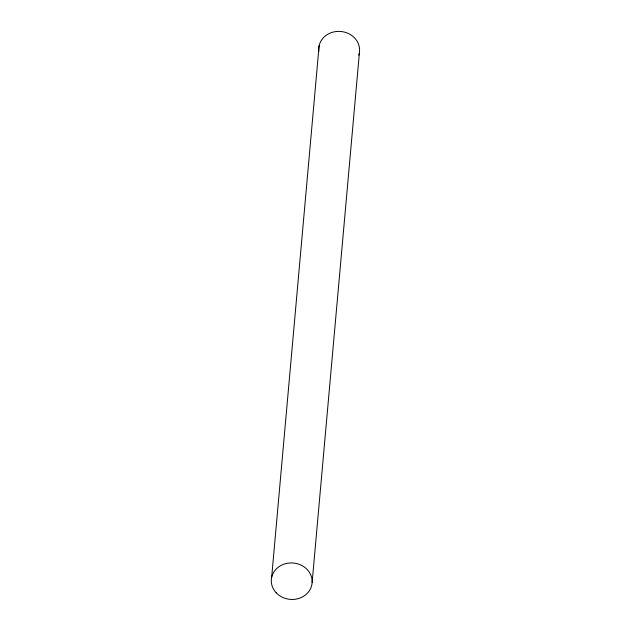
<?xml version="1.0" encoding="UTF-8"?>
<svg xmlns="http://www.w3.org/2000/svg" width="631" height="631" viewBox="0 0 631 631"><rect width="100%" height="100%" fill="white"/><g stroke="black" fill="none" stroke-linecap="round" stroke-linejoin="round"><path stroke-width="0.95" d="M271.653 577.397L319.097 45.85M312.148 582.287L359.583 50.732A20.452 18.244 5.1 0 0 338.445 31.384A20.452 18.244 5.1 0 0 318.852 51.277M359.236 53.438A20.452 18.244 5.1 0 1 358.755 55.205M276.204 592.793A20.452 18.244 5.1 0 0 311.004 587.611A20.452 18.244 5.1 0 0 287.973 563.183A20.452 18.244 5.1 0 0 276.204 592.793"/></g></svg>
